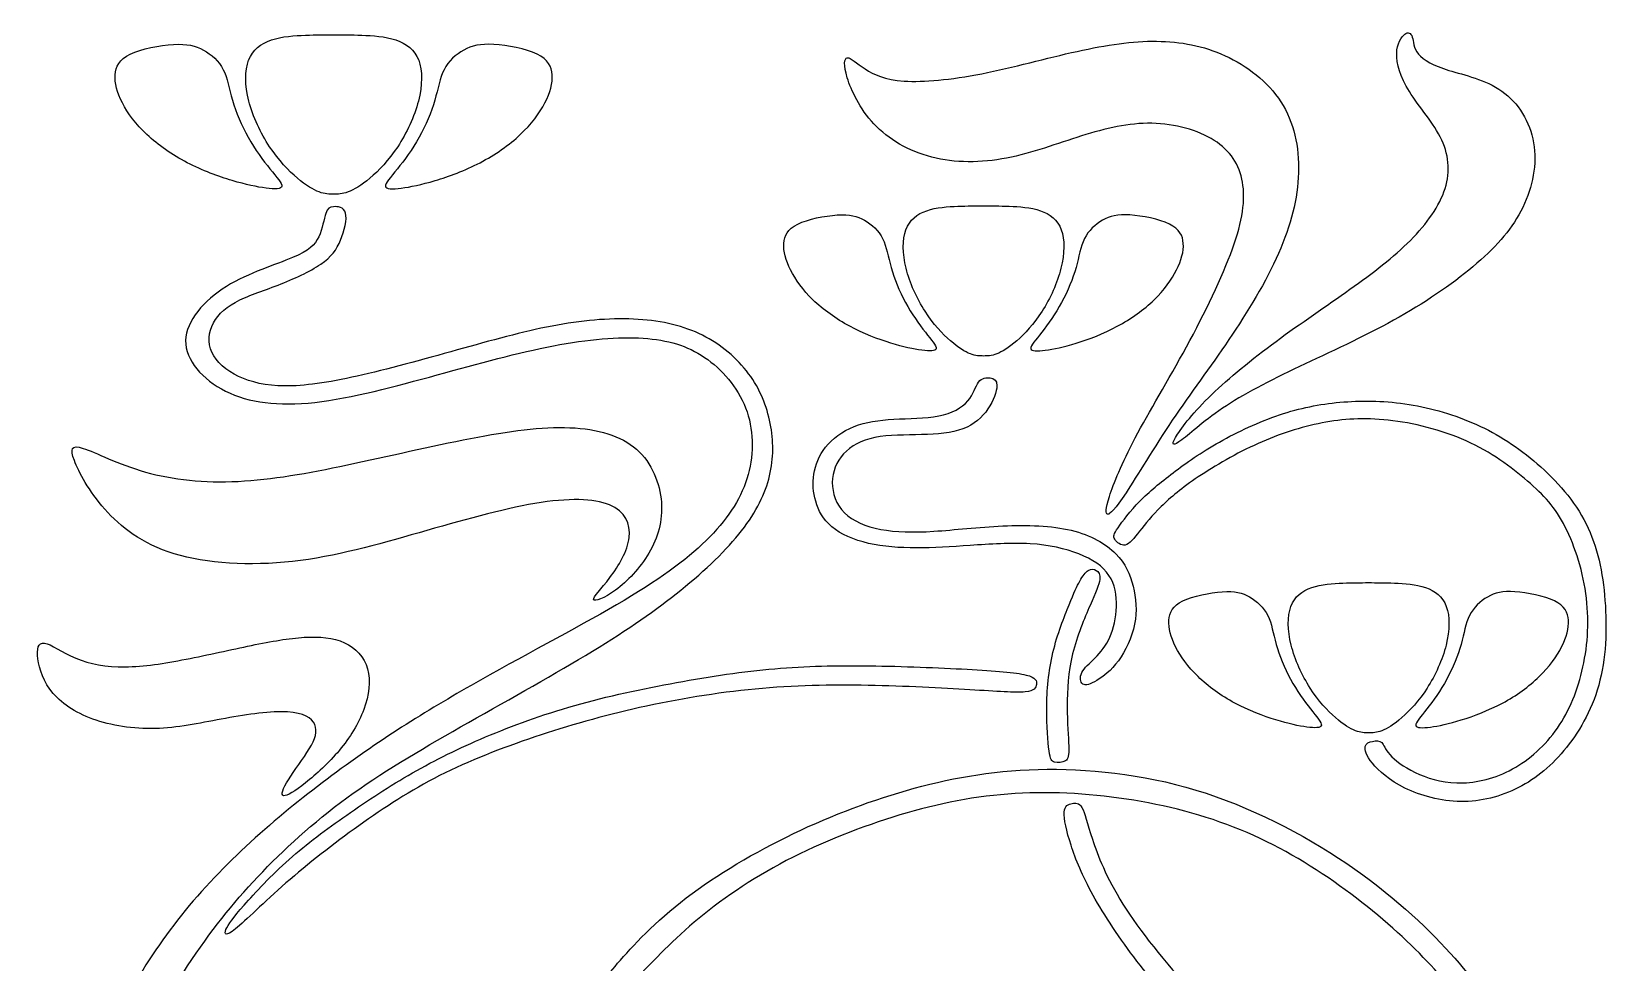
# Model space of a CAD drawing. Header units: millimetres. Extents: x -100 to 100, y -108 to 99.
# Drawn here: x 29.89 to 53.42, y 82.54 to 96.42 of the extents above; entities that cross this region are included whole.
import ezdxf

# ---------------------------------------------------------------- set-up
doc = ezdxf.new("R2010")
doc.units = ezdxf.units.MM
doc.header["$MEASUREMENT"] = 0

msp = doc.modelspace()

# ---------------------------------------------------------------- linework, layer by layer
at = {"color": 5, "linetype": 'ByBlock', "lineweight": -2}
for points, knots in [([(34.396, 93.995), (34.332, 93.996), (34.267, 93.996), (34.18, 94.029), (34.094, 94.061), (33.985, 94.125), (33.855, 94.235), (33.725, 94.346), (33.574, 94.502), (33.441, 94.704), (33.307, 94.905), (33.191, 95.152), (33.131, 95.385), (33.072, 95.619), (33.068, 95.839), (33.128, 95.996), (33.188, 96.152), (33.311, 96.245), (33.468, 96.297), (33.624, 96.349), (33.815, 96.361), (33.975, 96.367), (34.136, 96.373), (34.266, 96.373), (34.396, 96.373)], [1, 1, 1, 1, 1.222222, 1.222222, 1.222222, 1.333333, 1.333333, 1.333333, 1.444444, 1.444444, 1.444444, 1.555556, 1.555556, 1.555556, 1.666667, 1.666667, 1.666667, 1.777778, 1.777778, 1.777778, 1.888889, 1.888889, 1.888889, 2, 2, 2, 2]), ([(34.396, 96.373), (34.526, 96.373), (34.656, 96.373), (34.977, 96.361), (35.167, 96.349), (35.324, 96.297), (35.481, 96.245), (35.604, 96.152), (35.664, 95.996), (35.723, 95.839), (35.72, 95.619), (35.66, 95.385), (35.6, 95.152), (35.484, 94.905), (35.351, 94.704), (35.217, 94.502), (35.067, 94.346), (34.937, 94.235), (34.807, 94.125), (34.698, 94.061), (34.611, 94.029), (34.524, 93.996), (34.46, 93.996), (34.396, 93.995)], [0, 0, 0, 0, 0.111111, 0.111111, 0.222222, 0.222222, 0.222222, 0.333333, 0.333333, 0.333333, 0.444444, 0.444444, 0.444444, 0.555556, 0.555556, 0.555556, 0.666667, 0.666667, 0.666667, 0.777778, 0.777778, 0.777778, 1, 1, 1, 1]), ([(47.749, 91.828), (48.031, 92.244), (48.303, 92.692), (48.489, 93.114), (48.675, 93.537), (48.775, 93.933), (48.787, 94.317), (48.798, 94.7), (48.72, 95.071), (48.524, 95.374), (48.329, 95.677), (48.016, 95.912), (47.691, 96.061), (47.366, 96.21), (47.028, 96.273), (46.311, 96.281), (45.932, 96.225), (45.484, 96.126), (45.037, 96.027), (44.522, 95.884), (44.061, 95.793), (43.599, 95.703), (43.192, 95.664), (42.905, 95.683), (42.617, 95.703), (42.451, 95.78), (42.195, 95.947), (42.106, 96.036), (42.057, 96.03), (42.008, 96.023), (41.999, 95.921), (42.057, 95.733), (42.115, 95.545), (42.241, 95.271), (42.455, 95.044), (42.669, 94.817), (42.971, 94.637), (43.317, 94.548), (43.662, 94.459), (44.051, 94.461), (44.433, 94.534), (44.814, 94.608), (45.189, 94.752), (45.549, 94.865), (45.909, 94.978), (46.256, 95.06), (46.6, 95.053), (46.945, 95.047), (47.288, 94.952), (47.528, 94.799), (47.768, 94.647), (47.905, 94.435), (47.997, 93.913), (47.953, 93.602), (47.801, 93.179), (47.649, 92.757), (47.39, 92.223), (47.116, 91.721), (46.843, 91.219), (46.556, 90.749), (46.352, 90.363), (46.148, 89.978), (46.028, 89.678), (45.967, 89.49), (45.906, 89.302), (45.904, 89.226), (45.94, 89.224), (45.976, 89.222), (46.05, 89.294), (46.214, 89.544), (46.378, 89.793), (46.632, 90.219), (46.904, 90.624), (47.177, 91.028), (47.467, 91.412), (47.749, 91.828)], [0, 0, 0, 0, 0.037037, 0.037037, 0.037037, 0.074074, 0.074074, 0.074074, 0.111111, 0.111111, 0.111111, 0.148148, 0.148148, 0.148148, 0.185185, 0.185185, 0.222222, 0.222222, 0.222222, 0.259259, 0.259259, 0.259259, 0.296296, 0.296296, 0.296296, 0.333333, 0.333333, 0.37037, 0.37037, 0.37037, 0.407407, 0.407407, 0.407407, 0.444444, 0.444444, 0.444444, 0.481481, 0.481481, 0.481481, 0.518519, 0.518519, 0.518519, 0.555556, 0.555556, 0.555556, 0.592593, 0.592593, 0.592593, 0.62963, 0.62963, 0.62963, 0.666667, 0.666667, 0.703704, 0.703704, 0.703704, 0.740741, 0.740741, 0.740741, 0.777778, 0.777778, 0.777778, 0.814815, 0.814815, 0.814815, 0.851852, 0.851852, 0.851852, 0.888889, 0.888889, 0.888889, 0.925926, 0.925926, 0.925926, 1, 1, 1, 1]), ([(50.408, 93.261), (50.152, 93.012), (49.839, 92.779), (49.487, 92.531), (49.135, 92.283), (48.744, 92.019), (48.384, 91.751), (48.023, 91.482), (47.693, 91.208), (47.442, 90.959), (47.191, 90.71), (47.019, 90.485), (46.951, 90.367), (46.882, 90.248), (46.917, 90.235), (47.046, 90.333), (47.175, 90.43), (47.397, 90.637), (47.711, 90.842), (48.025, 91.047), (48.431, 91.249), (48.885, 91.465), (49.339, 91.68), (49.841, 91.91), (50.29, 92.164), (50.739, 92.418), (51.136, 92.696), (51.447, 92.965), (51.758, 93.235), (51.984, 93.496), (52.131, 93.8), (52.279, 94.104), (52.347, 94.45), (52.293, 94.764), (52.24, 95.078), (52.064, 95.36), (51.819, 95.533), (51.575, 95.706), (51.262, 95.771), (51.03, 95.843), (50.798, 95.915), (50.648, 95.995), (50.574, 96.086), (50.5, 96.177), (50.502, 96.279), (50.483, 96.34), (50.463, 96.401), (50.422, 96.421), (50.37, 96.381), (50.319, 96.342), (50.256, 96.242), (50.251, 96.093), (50.246, 95.945), (50.3, 95.749), (50.44, 95.526), (50.58, 95.304), (50.806, 95.056), (50.923, 94.803), (51.041, 94.55), (51.05, 94.293), (50.956, 94.032), (50.861, 93.772), (50.663, 93.509), (50.408, 93.261)], [0, 0, 0, 0, 0.045455, 0.045455, 0.045455, 0.090909, 0.090909, 0.090909, 0.136364, 0.136364, 0.136364, 0.181818, 0.181818, 0.181818, 0.227273, 0.227273, 0.227273, 0.272727, 0.272727, 0.272727, 0.318182, 0.318182, 0.318182, 0.363636, 0.363636, 0.363636, 0.409091, 0.409091, 0.409091, 0.454545, 0.454545, 0.454545, 0.5, 0.5, 0.5, 0.545455, 0.545455, 0.545455, 0.590909, 0.590909, 0.590909, 0.636364, 0.636364, 0.636364, 0.681818, 0.681818, 0.681818, 0.727273, 0.727273, 0.727273, 0.772727, 0.772727, 0.772727, 0.818182, 0.818182, 0.818182, 0.863636, 0.863636, 0.863636, 0.909091, 0.909091, 0.909091, 1, 1, 1, 1]), ([(33.446, 94.373), (33.344, 94.499), (33.222, 94.663), (33.121, 94.844), (33.02, 95.024), (32.938, 95.221), (32.887, 95.396), (32.836, 95.572), (32.815, 95.726), (32.749, 95.853), (32.683, 95.981), (32.573, 96.081), (32.335, 96.211), (32.209, 96.241), (31.805, 96.217), (31.528, 96.163), (31.362, 96.084), (31.197, 96.005), (31.143, 95.9), (31.136, 95.777), (31.128, 95.654), (31.166, 95.511), (31.245, 95.358), (31.325, 95.205), (31.446, 95.04), (31.612, 94.885), (31.777, 94.729), (31.987, 94.583), (32.212, 94.466), (32.437, 94.349), (32.678, 94.26), (32.883, 94.199), (33.087, 94.138), (33.255, 94.104), (33.52, 94.07), (33.617, 94.07), (33.624, 94.114), (33.631, 94.158), (33.548, 94.246), (33.446, 94.373)], [0, 0, 0, 0, 0.066667, 0.066667, 0.066667, 0.133333, 0.133333, 0.133333, 0.2, 0.2, 0.2, 0.266667, 0.266667, 0.333333, 0.333333, 0.4, 0.4, 0.4, 0.466667, 0.466667, 0.466667, 0.533333, 0.533333, 0.533333, 0.6, 0.6, 0.6, 0.666667, 0.666667, 0.666667, 0.733333, 0.733333, 0.733333, 0.8, 0.8, 0.866667, 0.866667, 0.866667, 1, 1, 1, 1]), ([(35.346, 94.373), (35.448, 94.499), (35.569, 94.663), (35.671, 94.844), (35.772, 95.024), (35.853, 95.221), (35.904, 95.396), (35.956, 95.572), (35.976, 95.726), (36.042, 95.853), (36.108, 95.981), (36.219, 96.081), (36.338, 96.146), (36.456, 96.211), (36.583, 96.241), (36.986, 96.217), (37.264, 96.163), (37.429, 96.084), (37.595, 96.005), (37.648, 95.9), (37.656, 95.777), (37.664, 95.654), (37.626, 95.511), (37.546, 95.358), (37.466, 95.205), (37.345, 95.04), (37.18, 94.885), (37.014, 94.729), (36.804, 94.583), (36.579, 94.466), (36.354, 94.349), (36.113, 94.26), (35.909, 94.199), (35.704, 94.138), (35.536, 94.104), (35.404, 94.087), (35.271, 94.07), (35.174, 94.07), (35.167, 94.114), (35.16, 94.158), (35.244, 94.246), (35.346, 94.373)], [0, 0, 0, 0, 0.066667, 0.066667, 0.066667, 0.133333, 0.133333, 0.133333, 0.2, 0.2, 0.2, 0.266667, 0.266667, 0.266667, 0.333333, 0.333333, 0.4, 0.4, 0.4, 0.466667, 0.466667, 0.466667, 0.533333, 0.533333, 0.533333, 0.6, 0.6, 0.6, 0.666667, 0.666667, 0.666667, 0.733333, 0.733333, 0.733333, 0.8, 0.8, 0.8, 0.866667, 0.866667, 0.866667, 1, 1, 1, 1]), ([(30.344, 75.367), (30.405, 74.883), (30.516, 74.265), (30.721, 73.677), (30.927, 73.09), (31.227, 72.534), (31.942, 71.641), (32.357, 71.304), (32.782, 71.082), (33.206, 70.86), (33.639, 70.752), (34.082, 70.732), (34.525, 70.711), (34.977, 70.778), (35.373, 70.945), (35.77, 71.112), (36.111, 71.378), (36.392, 71.686), (36.674, 71.993), (36.896, 72.342), (37.193, 73.012), (37.267, 73.335), (37.33, 73.448), (37.393, 73.561), (37.445, 73.464), (37.419, 73.199), (37.393, 72.935), (37.289, 72.501), (37.13, 72.119), (36.97, 71.738), (36.755, 71.408), (36.415, 71.1), (36.074, 70.793), (35.607, 70.508), (35.092, 70.356), (34.577, 70.204), (34.014, 70.185), (32.935, 70.411), (32.42, 70.656), (31.991, 70.949), (31.561, 71.241), (31.216, 71.582), (30.905, 72.017), (30.594, 72.453), (30.316, 72.983), (30.105, 73.644), (29.893, 74.305), (29.749, 75.098), (29.649, 76.725), (29.693, 77.559), (30.045, 79.215), (30.353, 80.037), (30.731, 80.871), (31.109, 81.705), (31.557, 82.55), (32.183, 83.315), (32.809, 84.08), (33.613, 84.765), (34.369, 85.327), (35.125, 85.888), (35.833, 86.325), (36.585, 86.749), (37.337, 87.174), (38.134, 87.585), (39.323, 88.293), (39.716, 88.589), (40.298, 89.186), (40.487, 89.486), (40.668, 90.142), (40.661, 90.497), (40.54, 90.809), (40.42, 91.12), (40.186, 91.387), (39.927, 91.563), (39.668, 91.739), (39.382, 91.824), (39.014, 91.848), (38.645, 91.872), (38.193, 91.835), (37.673, 91.735), (37.152, 91.635), (36.563, 91.472), (35.94, 91.301), (35.318, 91.131), (34.662, 90.953), (34.115, 90.892), (33.569, 90.831), (33.132, 90.886), (32.785, 91.059), (32.439, 91.231), (32.183, 91.52), (32.194, 92.109), (32.461, 92.409), (32.796, 92.619), (33.132, 92.828), (33.536, 92.946), (33.782, 93.05), (34.028, 93.154), (34.117, 93.243), (34.229, 93.48), (34.251, 93.628), (34.277, 93.71), (34.303, 93.791), (34.332, 93.806), (34.393, 93.81), (34.455, 93.813), (34.547, 93.806), (34.573, 93.715), (34.599, 93.624), (34.558, 93.45), (34.499, 93.31), (34.44, 93.169), (34.362, 93.061), (34.043, 92.843), (33.802, 92.732), (33.332, 92.55), (33.102, 92.48), (32.928, 92.383), (32.754, 92.287), (32.635, 92.165), (32.578, 92.024), (32.52, 91.883), (32.524, 91.724), (32.607, 91.585), (32.691, 91.446), (32.854, 91.327), (33.05, 91.248), (33.247, 91.168), (33.476, 91.127), (33.778, 91.138), (34.08, 91.149), (34.455, 91.212), (34.916, 91.322), (35.377, 91.431), (35.926, 91.587), (36.428, 91.726), (36.93, 91.865), (37.385, 91.987), (37.815, 92.059), (38.245, 92.131), (38.649, 92.154), (39.006, 92.124), (39.364, 92.094), (39.675, 92.013), (39.948, 91.866), (40.22, 91.72), (40.453, 91.509), (40.616, 91.275), (40.779, 91.042), (40.872, 90.786), (40.916, 90.529), (40.961, 90.271), (40.957, 90.012), (40.885, 89.747), (40.813, 89.482), (40.672, 89.212), (40.205, 88.637), (39.879, 88.333), (39.131, 87.741), (38.708, 87.452), (38.154, 87.118), (37.6, 86.785), (36.915, 86.407), (36.289, 86.051), (35.662, 85.695), (35.096, 85.362), (34.592, 84.993), (34.088, 84.625), (33.647, 84.221), (33.265, 83.817), (32.883, 83.413), (32.561, 83.009), (31.876, 81.968), (31.513, 81.331), (31.196, 80.625), (30.879, 79.919), (30.609, 79.144), (30.46, 78.453), (30.312, 77.762), (30.286, 77.155), (30.279, 76.677), (30.271, 76.199), (30.282, 75.851), (30.344, 75.367)], [0, 0, 0, 0, 0.014925, 0.014925, 0.014925, 0.029851, 0.029851, 0.044776, 0.044776, 0.044776, 0.059701, 0.059701, 0.059701, 0.074627, 0.074627, 0.074627, 0.089552, 0.089552, 0.089552, 0.104478, 0.104478, 0.119403, 0.119403, 0.119403, 0.134328, 0.134328, 0.134328, 0.149254, 0.149254, 0.149254, 0.164179, 0.164179, 0.164179, 0.179104, 0.179104, 0.179104, 0.19403, 0.19403, 0.208955, 0.208955, 0.208955, 0.223881, 0.223881, 0.223881, 0.238806, 0.238806, 0.238806, 0.253731, 0.253731, 0.268657, 0.268657, 0.283582, 0.283582, 0.283582, 0.298507, 0.298507, 0.298507, 0.313433, 0.313433, 0.313433, 0.328358, 0.328358, 0.328358, 0.343284, 0.343284, 0.358209, 0.358209, 0.373134, 0.373134, 0.38806, 0.38806, 0.38806, 0.402985, 0.402985, 0.402985, 0.41791, 0.41791, 0.41791, 0.432836, 0.432836, 0.432836, 0.447761, 0.447761, 0.447761, 0.462687, 0.462687, 0.462687, 0.477612, 0.477612, 0.477612, 0.492537, 0.492537, 0.507463, 0.507463, 0.507463, 0.522388, 0.522388, 0.522388, 0.537313, 0.537313, 0.552239, 0.552239, 0.552239, 0.567164, 0.567164, 0.567164, 0.58209, 0.58209, 0.58209, 0.597015, 0.597015, 0.597015, 0.61194, 0.61194, 0.626866, 0.626866, 0.641791, 0.641791, 0.641791, 0.656716, 0.656716, 0.656716, 0.671642, 0.671642, 0.671642, 0.686567, 0.686567, 0.686567, 0.701493, 0.701493, 0.701493, 0.716418, 0.716418, 0.716418, 0.731343, 0.731343, 0.731343, 0.746269, 0.746269, 0.746269, 0.761194, 0.761194, 0.761194, 0.776119, 0.776119, 0.776119, 0.791045, 0.791045, 0.791045, 0.80597, 0.80597, 0.80597, 0.820896, 0.820896, 0.820896, 0.835821, 0.835821, 0.850746, 0.850746, 0.865672, 0.865672, 0.865672, 0.880597, 0.880597, 0.880597, 0.895522, 0.895522, 0.895522, 0.910448, 0.910448, 0.910448, 0.925373, 0.925373, 0.940299, 0.940299, 0.940299, 0.955224, 0.955224, 0.955224, 0.970149, 0.970149, 0.970149, 1, 1, 1, 1]), ([(43.221, 91.938), (43.128, 92.057), (43.017, 92.212), (42.924, 92.382), (42.831, 92.552), (42.757, 92.737), (42.71, 92.902), (42.664, 93.067), (42.645, 93.213), (42.584, 93.333), (42.524, 93.452), (42.423, 93.547), (42.315, 93.608), (42.206, 93.67), (42.091, 93.698), (41.722, 93.675), (41.468, 93.624), (41.317, 93.55), (41.166, 93.475), (41.117, 93.377), (41.11, 93.261), (41.103, 93.145), (41.137, 93.011), (41.21, 92.866), (41.283, 92.722), (41.394, 92.567), (41.696, 92.274), (41.888, 92.137), (42.094, 92.026), (42.299, 91.916), (42.52, 91.833), (42.706, 91.775), (42.893, 91.717), (43.047, 91.685), (43.168, 91.669), (43.289, 91.653), (43.378, 91.653), (43.384, 91.695), (43.39, 91.736), (43.314, 91.819), (43.221, 91.938)], [0, 0, 0, 0, 0.066667, 0.066667, 0.066667, 0.133333, 0.133333, 0.133333, 0.2, 0.2, 0.2, 0.266667, 0.266667, 0.266667, 0.333333, 0.333333, 0.4, 0.4, 0.4, 0.466667, 0.466667, 0.466667, 0.533333, 0.533333, 0.533333, 0.6, 0.6, 0.666667, 0.666667, 0.666667, 0.733333, 0.733333, 0.733333, 0.8, 0.8, 0.8, 0.866667, 0.866667, 0.866667, 1, 1, 1, 1]), ([(44.089, 91.583), (44.03, 91.584), (43.972, 91.584), (43.892, 91.614), (43.813, 91.645), (43.713, 91.705), (43.595, 91.809), (43.476, 91.913), (43.338, 92.06), (43.216, 92.25), (43.094, 92.44), (42.988, 92.672), (42.934, 92.892), (42.879, 93.112), (42.876, 93.32), (42.931, 93.467), (42.985, 93.614), (43.098, 93.701), (43.241, 93.75), (43.384, 93.799), (43.558, 93.811), (43.705, 93.816), (43.851, 93.822), (43.97, 93.822), (44.089, 93.822)], [1, 1, 1, 1, 1.222222, 1.222222, 1.222222, 1.333333, 1.333333, 1.333333, 1.444444, 1.444444, 1.444444, 1.555556, 1.555556, 1.555556, 1.666667, 1.666667, 1.666667, 1.777778, 1.777778, 1.777778, 1.888889, 1.888889, 1.888889, 2, 2, 2, 2]), ([(44.089, 93.822), (44.208, 93.822), (44.327, 93.822), (44.473, 93.816), (44.62, 93.811), (44.794, 93.799), (44.937, 93.75), (45.081, 93.701), (45.193, 93.614), (45.248, 93.467), (45.302, 93.32), (45.299, 93.112), (45.244, 92.892), (45.19, 92.672), (45.084, 92.44), (44.962, 92.25), (44.84, 92.06), (44.702, 91.913), (44.583, 91.809), (44.465, 91.705), (44.365, 91.645), (44.286, 91.614), (44.207, 91.584), (44.148, 91.584), (44.089, 91.583)], [0, 0, 0, 0, 0.111111, 0.111111, 0.111111, 0.222222, 0.222222, 0.222222, 0.333333, 0.333333, 0.333333, 0.444444, 0.444444, 0.444444, 0.555556, 0.555556, 0.555556, 0.666667, 0.666667, 0.666667, 0.777778, 0.777778, 0.777778, 1, 1, 1, 1]), ([(44.957, 91.938), (45.051, 92.057), (45.161, 92.212), (45.254, 92.382), (45.347, 92.552), (45.421, 92.737), (45.468, 92.902), (45.514, 93.067), (45.534, 93.213), (45.594, 93.333), (45.654, 93.452), (45.755, 93.547), (45.864, 93.608), (45.972, 93.67), (46.088, 93.698), (46.456, 93.675), (46.71, 93.624), (46.861, 93.55), (47.012, 93.475), (47.061, 93.377), (47.068, 93.261), (47.076, 93.145), (47.041, 93.011), (46.968, 92.866), (46.895, 92.722), (46.784, 92.567), (46.482, 92.274), (46.29, 92.137), (46.084, 92.026), (45.879, 91.916), (45.659, 91.833), (45.472, 91.775), (45.285, 91.717), (45.131, 91.685), (45.01, 91.669), (44.889, 91.653), (44.8, 91.653), (44.794, 91.695), (44.788, 91.736), (44.864, 91.819), (44.957, 91.938)], [0, 0, 0, 0, 0.066667, 0.066667, 0.066667, 0.133333, 0.133333, 0.133333, 0.2, 0.2, 0.2, 0.266667, 0.266667, 0.266667, 0.333333, 0.333333, 0.4, 0.4, 0.4, 0.466667, 0.466667, 0.466667, 0.533333, 0.533333, 0.533333, 0.6, 0.6, 0.666667, 0.666667, 0.666667, 0.733333, 0.733333, 0.733333, 0.8, 0.8, 0.8, 0.866667, 0.866667, 0.866667, 1, 1, 1, 1]), ([(46.06, 88.635), (45.913, 88.781), (45.691, 88.913), (45.397, 88.984), (45.104, 89.055), (44.739, 89.066), (44.014, 89.033), (43.655, 88.989), (43.038, 88.95), (42.781, 88.955), (42.556, 88.998), (42.332, 89.04), (42.141, 89.12), (42.016, 89.244), (41.891, 89.368), (41.832, 89.537), (41.834, 89.856), (41.895, 90.006), (42.002, 90.123), (42.11, 90.241), (42.264, 90.326), (42.468, 90.367), (42.673, 90.408), (42.929, 90.404), (43.399, 90.417), (43.614, 90.434), (43.782, 90.497), (43.95, 90.56), (44.07, 90.669), (44.154, 90.793), (44.239, 90.917), (44.287, 91.056), (44.289, 91.139), (44.29, 91.221), (44.246, 91.247), (44.19, 91.256), (44.133, 91.265), (44.064, 91.258), (44.016, 91.195), (43.968, 91.132), (43.94, 91.013), (43.853, 90.913), (43.766, 90.812), (43.62, 90.728), (43.223, 90.649), (42.973, 90.652), (42.75, 90.64), (42.527, 90.628), (42.33, 90.6), (42.157, 90.531), (41.984, 90.461), (41.834, 90.35), (41.733, 90.224), (41.632, 90.098), (41.58, 89.957), (41.537, 89.683), (41.547, 89.55), (41.586, 89.416), (41.625, 89.281), (41.693, 89.146), (41.826, 89.036), (41.958, 88.926), (42.154, 88.84), (42.374, 88.789), (42.593, 88.738), (42.836, 88.722), (43.088, 88.722), (43.34, 88.722), (43.601, 88.738), (43.891, 88.758), (44.181, 88.777), (44.5, 88.8), (44.782, 88.783), (45.065, 88.766), (45.311, 88.711), (45.512, 88.631), (45.713, 88.551), (45.869, 88.448), (45.96, 88.312), (46.05, 88.177), (46.076, 88.01), (46.072, 87.846), (46.067, 87.682), (46.032, 87.521), (45.974, 87.392), (45.915, 87.262), (45.834, 87.164), (45.752, 87.081), (45.671, 86.999), (45.589, 86.932), (45.554, 86.862), (45.519, 86.791), (45.53, 86.717), (45.571, 86.691), (45.611, 86.665), (45.682, 86.688), (45.777, 86.744), (45.873, 86.801), (45.993, 86.891), (46.1, 87.038), (46.208, 87.184), (46.302, 87.386), (46.341, 87.583), (46.38, 87.781), (46.363, 87.973), (46.32, 88.15), (46.276, 88.327), (46.206, 88.488), (46.06, 88.635)], [0, 0, 0, 0, 0.025641, 0.025641, 0.025641, 0.051282, 0.051282, 0.076923, 0.076923, 0.102564, 0.102564, 0.102564, 0.128205, 0.128205, 0.128205, 0.153846, 0.153846, 0.179487, 0.179487, 0.179487, 0.205128, 0.205128, 0.205128, 0.230769, 0.230769, 0.25641, 0.25641, 0.25641, 0.282051, 0.282051, 0.282051, 0.307692, 0.307692, 0.307692, 0.333333, 0.333333, 0.333333, 0.358974, 0.358974, 0.358974, 0.384615, 0.384615, 0.384615, 0.410256, 0.410256, 0.435897, 0.435897, 0.435897, 0.461538, 0.461538, 0.461538, 0.487179, 0.487179, 0.487179, 0.512821, 0.512821, 0.538462, 0.538462, 0.538462, 0.564103, 0.564103, 0.564103, 0.589744, 0.589744, 0.589744, 0.615385, 0.615385, 0.615385, 0.641026, 0.641026, 0.641026, 0.666667, 0.666667, 0.666667, 0.692308, 0.692308, 0.692308, 0.717949, 0.717949, 0.717949, 0.74359, 0.74359, 0.74359, 0.769231, 0.769231, 0.769231, 0.794872, 0.794872, 0.794872, 0.820513, 0.820513, 0.820513, 0.846154, 0.846154, 0.846154, 0.871795, 0.871795, 0.871795, 0.897436, 0.897436, 0.897436, 0.923077, 0.923077, 0.923077, 0.948718, 0.948718, 0.948718, 1, 1, 1, 1]), ([(47.292, 89.78), (47.538, 89.945), (47.862, 90.134), (48.184, 90.278), (48.505, 90.423), (48.824, 90.523), (49.137, 90.584), (49.45, 90.645), (49.757, 90.667), (50.125, 90.626), (50.493, 90.586), (50.921, 90.482), (51.288, 90.317), (51.654, 90.152), (51.96, 89.926), (52.201, 89.719), (52.442, 89.511), (52.618, 89.322), (52.766, 89.032), (52.914, 88.742), (53.035, 88.351), (53.125, 87.59), (53.096, 87.219), (53.014, 86.882), (52.933, 86.545), (52.799, 86.241), (52.613, 85.987), (52.427, 85.734), (52.188, 85.53), (51.93, 85.399), (51.671, 85.269), (51.393, 85.211), (51.15, 85.217), (50.906, 85.222), (50.697, 85.291), (50.525, 85.374), (50.354, 85.458), (50.221, 85.556), (50.147, 85.638), (50.074, 85.721), (50.061, 85.787), (50.028, 85.819), (49.995, 85.85), (49.941, 85.847), (49.891, 85.836), (49.841, 85.826), (49.794, 85.81), (49.783, 85.76), (49.772, 85.71), (49.796, 85.626), (49.889, 85.512), (49.982, 85.398), (50.143, 85.254), (50.606, 85.026), (50.908, 84.942), (51.207, 84.939), (51.506, 84.935), (51.803, 85.011), (52.069, 85.147), (52.336, 85.283), (52.573, 85.48), (52.786, 85.747), (52.998, 86.013), (53.185, 86.351), (53.283, 86.747), (53.381, 87.143), (53.39, 87.599), (53.351, 88.015), (53.313, 88.431), (53.225, 88.807), (52.861, 89.481), (52.583, 89.78), (52.294, 90.021), (52.005, 90.263), (51.705, 90.449), (51.38, 90.588), (51.056, 90.728), (50.708, 90.823), (50.372, 90.871), (50.035, 90.919), (49.711, 90.921), (49.098, 90.865), (48.809, 90.808), (48.504, 90.705), (48.199, 90.602), (47.879, 90.454), (47.607, 90.3), (47.334, 90.147), (47.11, 89.987), (46.916, 89.841), (46.723, 89.695), (46.56, 89.561), (46.419, 89.417), (46.278, 89.272), (46.16, 89.116), (46.095, 89.022), (46.03, 88.928), (46.019, 88.894), (46.046, 88.85), (46.073, 88.805), (46.137, 88.75), (46.202, 88.764), (46.267, 88.779), (46.332, 88.865), (46.416, 88.971), (46.501, 89.078), (46.604, 89.205), (46.74, 89.34), (46.877, 89.474), (47.045, 89.615), (47.292, 89.78)], [0, 0, 0, 0, 0.025641, 0.025641, 0.025641, 0.051282, 0.051282, 0.051282, 0.076923, 0.076923, 0.076923, 0.102564, 0.102564, 0.102564, 0.128205, 0.128205, 0.128205, 0.153846, 0.153846, 0.153846, 0.179487, 0.179487, 0.205128, 0.205128, 0.205128, 0.230769, 0.230769, 0.230769, 0.25641, 0.25641, 0.25641, 0.282051, 0.282051, 0.282051, 0.307692, 0.307692, 0.307692, 0.333333, 0.333333, 0.333333, 0.358974, 0.358974, 0.358974, 0.384615, 0.384615, 0.384615, 0.410256, 0.410256, 0.410256, 0.435897, 0.435897, 0.435897, 0.461538, 0.461538, 0.487179, 0.487179, 0.487179, 0.512821, 0.512821, 0.512821, 0.538462, 0.538462, 0.538462, 0.564103, 0.564103, 0.564103, 0.589744, 0.589744, 0.589744, 0.615385, 0.615385, 0.641026, 0.641026, 0.641026, 0.666667, 0.666667, 0.666667, 0.692308, 0.692308, 0.692308, 0.717949, 0.717949, 0.74359, 0.74359, 0.74359, 0.769231, 0.769231, 0.769231, 0.794872, 0.794872, 0.794872, 0.820513, 0.820513, 0.820513, 0.846154, 0.846154, 0.846154, 0.871795, 0.871795, 0.871795, 0.897436, 0.897436, 0.897436, 0.923077, 0.923077, 0.923077, 0.948718, 0.948718, 0.948718, 1, 1, 1, 1]), ([(36.437, 90.353), (35.86, 90.242), (35.197, 90.086), (34.601, 89.96), (34.004, 89.834), (33.474, 89.738), (32.972, 89.714), (32.47, 89.689), (31.996, 89.738), (31.588, 89.853), (31.181, 89.967), (30.84, 90.149), (30.66, 90.206), (30.48, 90.264), (30.462, 90.197), (30.529, 90.023), (30.595, 89.849), (30.747, 89.567), (30.982, 89.3), (31.218, 89.034), (31.536, 88.782), (32.018, 88.635), (32.5, 88.489), (33.145, 88.448), (33.782, 88.519), (34.419, 88.589), (35.049, 88.771), (36.29, 89.126), (36.902, 89.3), (37.398, 89.384), (37.895, 89.467), (38.276, 89.46), (38.743, 89.267), (38.828, 89.082), (38.804, 88.878), (38.78, 88.674), (38.647, 88.452), (38.517, 88.28), (38.387, 88.107), (38.261, 87.985), (38.273, 87.95), (38.284, 87.915), (38.432, 87.967), (38.602, 88.093), (38.773, 88.219), (38.965, 88.419), (39.099, 88.645), (39.232, 88.871), (39.306, 89.123), (39.284, 89.402), (39.262, 89.682), (39.143, 89.99), (38.912, 90.193), (38.68, 90.397), (38.336, 90.497), (37.919, 90.514), (37.502, 90.531), (37.013, 90.464), (36.437, 90.353)], [0, 0, 0, 0, 0.047619, 0.047619, 0.047619, 0.095238, 0.095238, 0.095238, 0.142857, 0.142857, 0.142857, 0.190476, 0.190476, 0.190476, 0.238095, 0.238095, 0.238095, 0.285714, 0.285714, 0.285714, 0.333333, 0.333333, 0.333333, 0.380952, 0.380952, 0.380952, 0.428571, 0.428571, 0.47619, 0.47619, 0.47619, 0.52381, 0.52381, 0.571429, 0.571429, 0.571429, 0.619048, 0.619048, 0.619048, 0.666667, 0.666667, 0.666667, 0.714286, 0.714286, 0.714286, 0.761905, 0.761905, 0.761905, 0.809524, 0.809524, 0.809524, 0.857143, 0.857143, 0.857143, 0.904762, 0.904762, 0.904762, 1, 1, 1, 1]), ([(45.366, 87.874), (45.293, 87.695), (45.189, 87.436), (45.124, 87.161), (45.059, 86.886), (45.033, 86.595), (45.028, 86.065), (45.048, 85.826), (45.085, 85.563), (45.102, 85.539), (45.147, 85.528), (45.193, 85.517), (45.267, 85.519), (45.352, 85.574), (45.363, 85.628), (45.359, 85.763), (45.356, 85.898), (45.337, 86.115), (45.336, 86.359), (45.335, 86.602), (45.352, 86.873), (45.417, 87.141), (45.482, 87.408), (45.595, 87.673), (45.677, 87.864), (45.76, 88.055), (45.812, 88.172), (45.823, 88.249), (45.834, 88.327), (45.804, 88.366), (45.769, 88.386), (45.734, 88.407), (45.693, 88.409), (45.651, 88.383), (45.61, 88.357), (45.567, 88.303), (45.524, 88.227), (45.482, 88.151), (45.439, 88.053), (45.366, 87.874)], [0, 0, 0, 0, 0.066667, 0.066667, 0.066667, 0.133333, 0.133333, 0.2, 0.2, 0.266667, 0.266667, 0.266667, 0.333333, 0.333333, 0.4, 0.4, 0.4, 0.466667, 0.466667, 0.466667, 0.533333, 0.533333, 0.533333, 0.6, 0.6, 0.6, 0.666667, 0.666667, 0.666667, 0.733333, 0.733333, 0.733333, 0.8, 0.8, 0.8, 0.866667, 0.866667, 0.866667, 1, 1, 1, 1]), ([(48.964, 86.319), (48.871, 86.438), (48.76, 86.593), (48.667, 86.763), (48.575, 86.933), (48.5, 87.118), (48.454, 87.283), (48.407, 87.448), (48.388, 87.594), (48.328, 87.713), (48.268, 87.833), (48.166, 87.928), (47.949, 88.051), (47.834, 88.079), (47.649, 88.068), (47.465, 88.056), (47.212, 88.005), (47.06, 87.931), (46.909, 87.856), (46.86, 87.758), (46.853, 87.642), (46.846, 87.526), (46.881, 87.392), (46.954, 87.247), (47.026, 87.103), (47.137, 86.948), (47.288, 86.802), (47.44, 86.655), (47.631, 86.517), (47.837, 86.407), (48.043, 86.297), (48.263, 86.213), (48.45, 86.156), (48.637, 86.098), (48.79, 86.066), (48.911, 86.05), (49.032, 86.034), (49.121, 86.034), (49.127, 86.076), (49.134, 86.117), (49.058, 86.2), (48.964, 86.319)], [0, 0, 0, 0, 0.066667, 0.066667, 0.066667, 0.133333, 0.133333, 0.133333, 0.2, 0.2, 0.2, 0.266667, 0.266667, 0.333333, 0.333333, 0.333333, 0.4, 0.4, 0.4, 0.466667, 0.466667, 0.466667, 0.533333, 0.533333, 0.533333, 0.6, 0.6, 0.6, 0.666667, 0.666667, 0.666667, 0.733333, 0.733333, 0.733333, 0.8, 0.8, 0.8, 0.866667, 0.866667, 0.866667, 1, 1, 1, 1]), ([(49.832, 85.964), (49.774, 85.964), (49.715, 85.965), (49.636, 85.995), (49.557, 86.026), (49.457, 86.086), (49.338, 86.19), (49.219, 86.294), (49.082, 86.441), (48.96, 86.631), (48.838, 86.821), (48.732, 87.053), (48.622, 87.493), (48.619, 87.701), (48.674, 87.848), (48.728, 87.995), (48.841, 88.082), (49.127, 88.18), (49.302, 88.191), (49.448, 88.197), (49.595, 88.203), (49.714, 88.203), (49.832, 88.203)], [1, 1, 1, 1, 1.222222, 1.222222, 1.222222, 1.333333, 1.333333, 1.333333, 1.444444, 1.444444, 1.444444, 1.555556, 1.555556, 1.666667, 1.666667, 1.666667, 1.777778, 1.777778, 1.888889, 1.888889, 1.888889, 2, 2, 2, 2]), ([(49.832, 88.203), (49.951, 88.203), (50.07, 88.203), (50.217, 88.197), (50.363, 88.191), (50.537, 88.18), (50.824, 88.082), (50.936, 87.995), (51.046, 87.701), (51.042, 87.493), (50.933, 87.053), (50.827, 86.821), (50.705, 86.631), (50.583, 86.441), (50.446, 86.294), (50.327, 86.19), (50.208, 86.086), (50.108, 86.026), (50.029, 85.995), (49.95, 85.965), (49.891, 85.964), (49.832, 85.964)], [0, 0, 0, 0, 0.111111, 0.111111, 0.111111, 0.222222, 0.222222, 0.333333, 0.333333, 0.444444, 0.444444, 0.555556, 0.555556, 0.555556, 0.666667, 0.666667, 0.666667, 0.777778, 0.777778, 0.777778, 1, 1, 1, 1]), ([(50.701, 86.319), (50.794, 86.438), (50.905, 86.593), (50.997, 86.763), (51.09, 86.933), (51.164, 87.118), (51.211, 87.283), (51.258, 87.448), (51.277, 87.594), (51.337, 87.713), (51.397, 87.833), (51.498, 87.928), (51.607, 87.989), (51.715, 88.051), (51.831, 88.079), (52.015, 88.068), (52.2, 88.056), (52.453, 88.005), (52.604, 87.931), (52.756, 87.856), (52.805, 87.758), (52.812, 87.642), (52.819, 87.526), (52.784, 87.392), (52.638, 87.103), (52.528, 86.948), (52.376, 86.802), (52.225, 86.655), (52.034, 86.517), (51.828, 86.407), (51.622, 86.297), (51.402, 86.213), (51.215, 86.156), (51.028, 86.098), (50.875, 86.066), (50.754, 86.05), (50.633, 86.034), (50.544, 86.034), (50.537, 86.076), (50.531, 86.117), (50.607, 86.2), (50.701, 86.319)], [0, 0, 0, 0, 0.066667, 0.066667, 0.066667, 0.133333, 0.133333, 0.133333, 0.2, 0.2, 0.2, 0.266667, 0.266667, 0.266667, 0.333333, 0.333333, 0.333333, 0.4, 0.4, 0.4, 0.466667, 0.466667, 0.466667, 0.533333, 0.533333, 0.6, 0.6, 0.6, 0.666667, 0.666667, 0.666667, 0.733333, 0.733333, 0.733333, 0.8, 0.8, 0.8, 0.866667, 0.866667, 0.866667, 1, 1, 1, 1]), ([(33.17, 87.267), (32.868, 87.205), (32.52, 87.126), (32.194, 87.062), (31.868, 86.998), (31.564, 86.949), (31.286, 86.948), (31.008, 86.946), (30.756, 86.99), (30.549, 87.076), (30.341, 87.163), (30.178, 87.29), (30.084, 87.303), (29.989, 87.316), (29.963, 87.214), (29.984, 87.065), (30.004, 86.916), (30.071, 86.72), (30.214, 86.551), (30.358, 86.383), (30.579, 86.242), (30.856, 86.15), (31.134, 86.058), (31.47, 86.016), (32.125, 86.045), (32.446, 86.118), (32.782, 86.179), (33.118, 86.24), (33.47, 86.29), (33.709, 86.276), (33.947, 86.262), (34.071, 86.184), (34.114, 86.087), (34.158, 85.99), (34.121, 85.873), (34.033, 85.726), (33.945, 85.579), (33.806, 85.401), (33.721, 85.265), (33.635, 85.128), (33.604, 85.034), (33.65, 85.026), (33.696, 85.017), (33.821, 85.095), (33.977, 85.219), (34.134, 85.343), (34.323, 85.514), (34.481, 85.703), (34.639, 85.892), (34.767, 86.099), (34.845, 86.311), (34.923, 86.523), (34.951, 86.74), (34.901, 86.917), (34.851, 87.094), (34.723, 87.231), (34.557, 87.308), (34.391, 87.385), (34.187, 87.402), (33.958, 87.388), (33.728, 87.374), (33.472, 87.329), (33.17, 87.267)], [0, 0, 0, 0, 0.045455, 0.045455, 0.045455, 0.090909, 0.090909, 0.090909, 0.136364, 0.136364, 0.136364, 0.181818, 0.181818, 0.181818, 0.227273, 0.227273, 0.227273, 0.272727, 0.272727, 0.272727, 0.318182, 0.318182, 0.318182, 0.363636, 0.363636, 0.409091, 0.409091, 0.409091, 0.454545, 0.454545, 0.454545, 0.5, 0.5, 0.5, 0.545455, 0.545455, 0.545455, 0.590909, 0.590909, 0.590909, 0.636364, 0.636364, 0.636364, 0.681818, 0.681818, 0.681818, 0.727273, 0.727273, 0.727273, 0.772727, 0.772727, 0.772727, 0.818182, 0.818182, 0.818182, 0.863636, 0.863636, 0.863636, 0.909091, 0.909091, 0.909091, 1, 1, 1, 1]), ([(39.511, 86.714), (39.004, 86.622), (38.478, 86.509), (37.506, 86.233), (37.059, 86.069), (36.661, 85.902), (36.263, 85.734), (35.912, 85.562), (35.572, 85.366), (35.231, 85.171), (34.899, 84.952), (34.591, 84.737), (34.282, 84.523), (33.997, 84.311), (33.732, 84.075), (33.467, 83.839), (33.222, 83.578), (33.06, 83.393), (32.898, 83.209), (32.819, 83.102), (32.79, 83.029), (32.761, 82.957), (32.783, 82.92), (32.932, 83.04), (33.082, 83.161), (33.358, 83.439), (33.685, 83.725), (34.012, 84.011), (34.39, 84.306), (34.772, 84.579), (35.155, 84.852), (35.542, 85.104), (35.977, 85.325), (36.413, 85.545), (36.896, 85.734), (37.395, 85.902), (37.893, 86.069), (38.406, 86.216), (39.514, 86.462), (40.109, 86.562), (40.684, 86.617), (41.259, 86.672), (41.815, 86.681), (42.368, 86.671), (42.921, 86.661), (43.471, 86.631), (43.882, 86.606), (44.294, 86.581), (44.566, 86.56), (44.71, 86.574), (44.855, 86.588), (44.872, 86.636), (44.877, 86.686), (44.883, 86.736), (44.877, 86.788), (44.723, 86.826), (44.568, 86.864), (44.264, 86.888), (43.421, 86.935), (42.882, 86.957), (42.387, 86.963), (41.893, 86.97), (41.442, 86.961), (40.974, 86.92), (40.505, 86.879), (40.018, 86.807), (39.511, 86.714)], [0, 0, 0, 0, 0.041667, 0.041667, 0.083333, 0.083333, 0.083333, 0.125, 0.125, 0.125, 0.166667, 0.166667, 0.166667, 0.208333, 0.208333, 0.208333, 0.25, 0.25, 0.25, 0.291667, 0.291667, 0.291667, 0.333333, 0.333333, 0.333333, 0.375, 0.375, 0.375, 0.416667, 0.416667, 0.416667, 0.458333, 0.458333, 0.458333, 0.5, 0.5, 0.5, 0.541667, 0.541667, 0.583333, 0.583333, 0.583333, 0.625, 0.625, 0.625, 0.666667, 0.666667, 0.666667, 0.708333, 0.708333, 0.708333, 0.75, 0.75, 0.75, 0.791667, 0.791667, 0.791667, 0.833333, 0.833333, 0.875, 0.875, 0.875, 0.916667, 0.916667, 0.916667, 1, 1, 1, 1]), ([(51.05, 82.677), (50.678, 83.087), (50.159, 83.569), (48.851, 84.458), (48.062, 84.865), (47.256, 85.11), (46.45, 85.354), (45.627, 85.436), (44.179, 85.399), (43.552, 85.28), (42.939, 85.104), (42.326, 84.928), (41.726, 84.695), (40.57, 84.124), (40.014, 83.787), (39.125, 83.083), (38.791, 82.716), (38.395, 82.246), (38.332, 82.142), (38.341, 82.09), (38.35, 82.038), (38.432, 82.038), (38.513, 82.049), (38.595, 82.061), (38.676, 82.083), (38.849, 82.244), (39.021, 82.405), (39.284, 82.705), (39.638, 83.02), (39.992, 83.335), (40.436, 83.665), (41.466, 84.239), (42.052, 84.484), (42.626, 84.671), (43.2, 84.858), (43.764, 84.988), (44.344, 85.041), (44.923, 85.095), (45.52, 85.073), (46.109, 84.991), (46.698, 84.91), (47.28, 84.769), (48.358, 84.347), (48.855, 84.065), (49.314, 83.745), (49.774, 83.424), (50.196, 83.065), (50.528, 82.737), (50.859, 82.409), (51.1, 82.112), (51.276, 81.844), (51.452, 81.575), (51.563, 81.334), (51.767, 81.09), (51.86, 81.086), (51.919, 81.095), (51.978, 81.105), (52.004, 81.127), (51.991, 81.212), (51.978, 81.297), (51.926, 81.445), (51.787, 81.688), (51.648, 81.931), (51.422, 82.268), (51.05, 82.677)], [0, 0, 0, 0, 0.04, 0.04, 0.08, 0.08, 0.08, 0.12, 0.12, 0.16, 0.16, 0.16, 0.2, 0.2, 0.24, 0.24, 0.28, 0.28, 0.32, 0.32, 0.32, 0.36, 0.36, 0.36, 0.4, 0.4, 0.4, 0.44, 0.44, 0.44, 0.48, 0.48, 0.52, 0.52, 0.52, 0.56, 0.56, 0.56, 0.6, 0.6, 0.6, 0.64, 0.64, 0.68, 0.68, 0.68, 0.72, 0.72, 0.72, 0.76, 0.76, 0.76, 0.8, 0.8, 0.84, 0.84, 0.84, 0.88, 0.88, 0.88, 0.92, 0.92, 0.92, 1, 1, 1, 1]), ([(53.25, 75.073), (53.131, 75.587), (52.974, 76.119), (52.707, 76.643), (52.441, 77.168), (52.066, 77.686), (51.693, 78.117), (51.32, 78.548), (50.95, 78.893), (50.433, 79.317), (49.916, 79.741), (49.253, 80.245), (48.684, 80.718), (48.115, 81.19), (47.641, 81.631), (47.217, 82.087), (46.792, 82.542), (46.418, 83.013), (46.168, 83.411), (45.918, 83.81), (45.792, 84.136), (45.712, 84.376), (45.633, 84.617), (45.599, 84.773), (45.557, 84.849), (45.514, 84.925), (45.462, 84.921), (45.409, 84.91), (45.355, 84.899), (45.299, 84.88), (45.292, 84.78), (45.284, 84.68), (45.325, 84.499), (45.394, 84.288), (45.462, 84.076), (45.559, 83.835), (45.724, 83.539), (45.888, 83.243), (46.122, 82.891), (46.377, 82.559), (46.633, 82.227), (46.911, 81.916), (47.245, 81.585), (47.578, 81.253), (47.967, 80.901), (48.488, 80.471), (49.008, 80.041), (49.66, 79.534), (50.739, 78.611), (51.165, 78.196), (51.52, 77.796), (51.876, 77.396), (52.161, 77.011), (52.391, 76.579), (52.621, 76.147), (52.795, 75.669), (53.077, 74.661), (53.184, 74.132), (53.271, 73.513), (53.358, 72.894), (53.425, 72.186), (53.469, 71.805), (53.514, 71.423), (53.536, 71.367), (53.558, 71.412), (53.58, 71.456), (53.603, 71.601), (53.593, 72.352), (53.56, 72.959), (53.504, 73.511), (53.448, 74.063), (53.368, 74.559), (53.25, 75.073)], [0, 0, 0, 0, 0.038462, 0.038462, 0.038462, 0.076923, 0.076923, 0.076923, 0.115385, 0.115385, 0.115385, 0.153846, 0.153846, 0.153846, 0.192308, 0.192308, 0.192308, 0.230769, 0.230769, 0.230769, 0.269231, 0.269231, 0.269231, 0.307692, 0.307692, 0.307692, 0.346154, 0.346154, 0.346154, 0.384615, 0.384615, 0.384615, 0.423077, 0.423077, 0.423077, 0.461538, 0.461538, 0.461538, 0.5, 0.5, 0.5, 0.538462, 0.538462, 0.538462, 0.576923, 0.576923, 0.576923, 0.615385, 0.615385, 0.653846, 0.653846, 0.653846, 0.692308, 0.692308, 0.692308, 0.730769, 0.730769, 0.769231, 0.769231, 0.769231, 0.807692, 0.807692, 0.807692, 0.846154, 0.846154, 0.846154, 0.884615, 0.884615, 0.923077, 0.923077, 0.923077, 1, 1, 1, 1])]:
    msp.add_open_spline(points, degree=3, knots=knots, dxfattribs=at)

doc.saveas('drawing.dxf')
